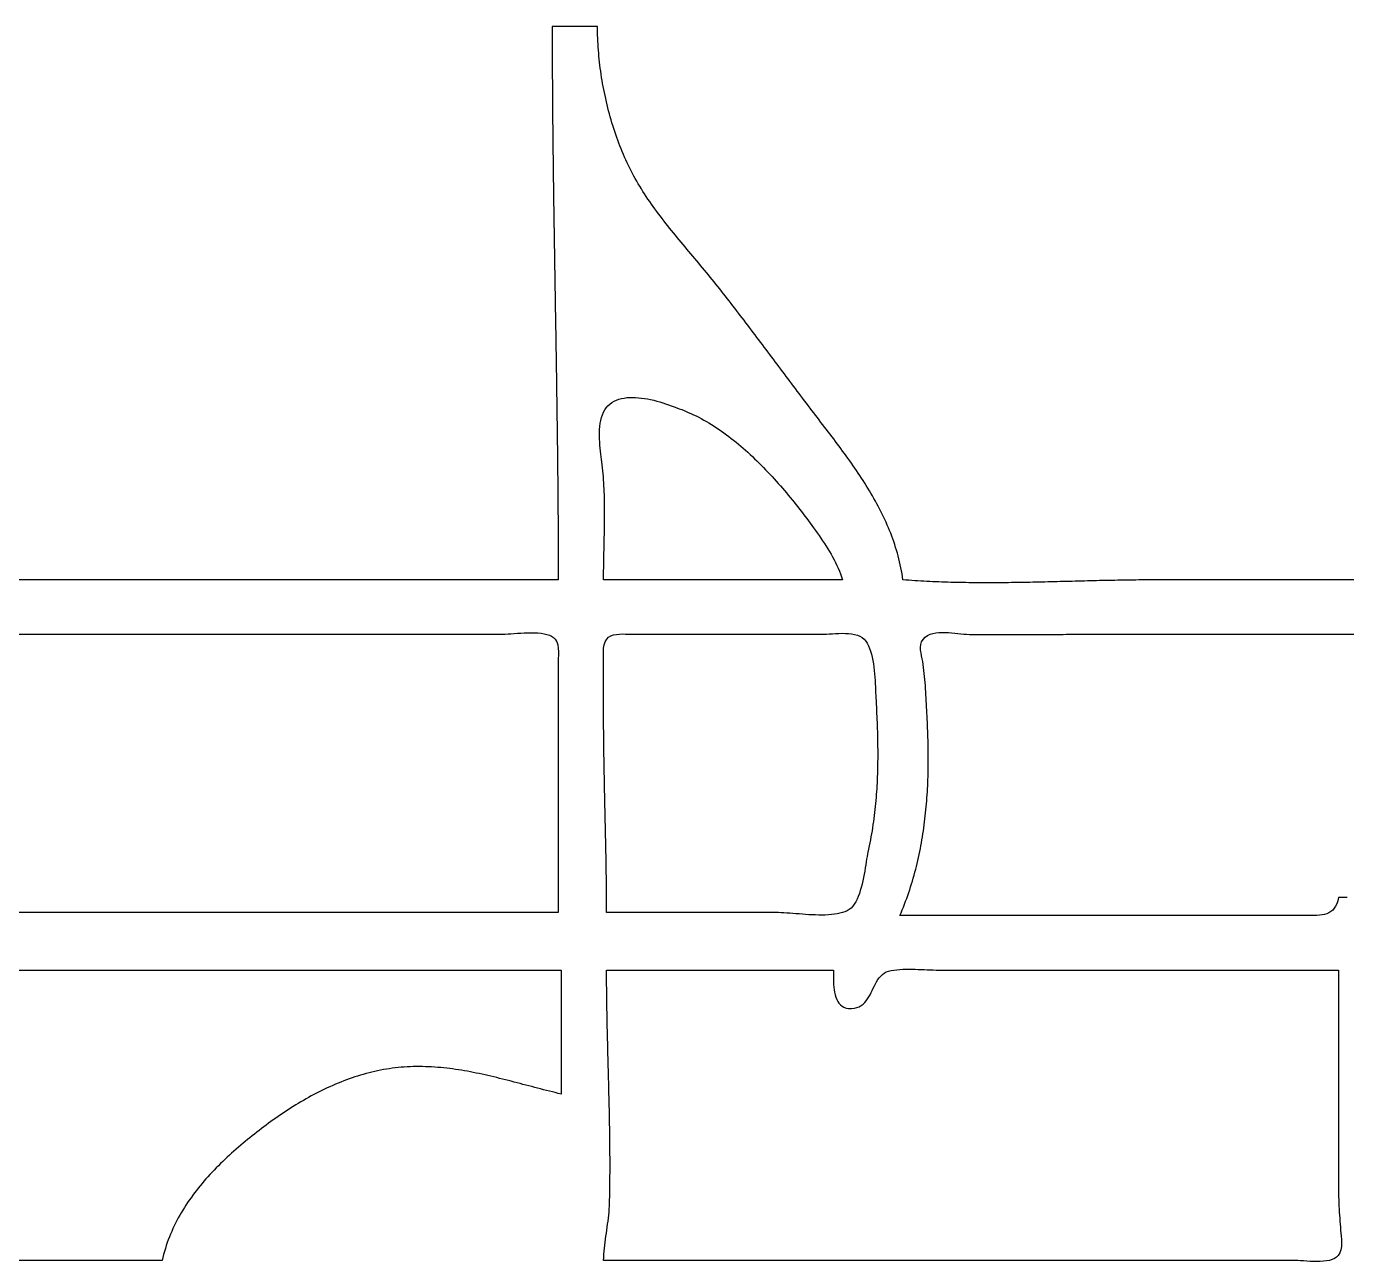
# Model space of a CAD drawing. Extents: x 5 to 1491, y 1 to 919.
# Drawn here: x 457.1 to 893.7, y 510.6 to 919 of the extents above; entities that cross this region are included whole.
import ezdxf

# ---------------------------------------------------------------- set-up
doc = ezdxf.new("R2010")
doc.units = 0
doc.layers.add('C18', color=18, linetype='CONTINUOUS')
doc.layers.add('C7', color=7, linetype='CONTINUOUS')

msp = doc.modelspace()

# ---------------------------------------------------------------- linework, layer by layer
at = {"layer": 'C18'}
for points in [[(631, 919), (631.0001, 917.9998), (631.0007, 916.9996), (631.0015, 915.9995), (631.0028, 914.9993), (631.0043, 913.9991), (631.0063, 912.999), (631.0085, 911.9989), (631.0111, 910.9987), (631.014, 909.9986), (631.0172, 908.9985), (631.0208, 907.9983), (631.0246, 906.9982), (631.0288, 905.9981), (631.0333, 904.998), (631.0381, 903.9979), (631.0431, 902.9978), (631.0485, 901.9977), (631.0542, 900.9976), (631.0602, 899.9975), (631.0664, 898.9974), (631.0729, 897.9973), (631.0797, 896.9972), (631.0868, 895.9971), (631.0941, 894.9971), (631.1017, 893.997), (631.1096, 892.9969), (631.1177, 891.9969), (631.1261, 890.9968), (631.1347, 889.9967), (631.1436, 888.9967), (631.1527, 887.9966), (631.162, 886.9966), (631.1716, 885.9965), (631.1814, 884.9965), (631.1914, 883.9965), (631.2017, 882.9964), (631.2122, 881.9964), (631.2228, 880.9964), (631.2337, 879.9963), (631.2448, 878.9963), (631.2561, 877.9963), (631.2676, 876.9963), (631.2793, 875.9963), (631.2912, 874.9962), (631.3033, 873.9962), (631.3155, 872.9962), (631.328, 871.9962), (631.3406, 870.9962), (631.3533, 869.9962), (631.3663, 868.9962), (631.3794, 867.9962), (631.3926, 866.9962), (631.406, 865.9962), (631.4196, 864.9963), (631.4333, 863.9963), (631.4472, 862.9963), (631.4612, 861.9963), (631.4753, 860.9963), (631.4896, 859.9963), (631.504, 858.9964), (631.5185, 857.9964), (631.5331, 856.9964), (631.5478, 855.9965), (631.5627, 854.9965), (631.5777, 853.9965), (631.5927, 852.9966), (631.6079, 851.9966), (631.6232, 850.9966), (631.6385, 849.9967), (631.654, 848.9967), (631.6695, 847.9968), (631.6851, 846.9968), (631.7008, 845.9968), (631.7166, 844.9969), (631.7324, 843.9969), (631.7483, 842.997), (631.7642, 841.997), (631.7802, 840.9971), (631.7963, 839.9971), (631.8124, 838.9972), (631.8286, 837.9973), (631.8448, 836.9973), (631.861, 835.9974), (631.8773, 834.9974), (631.8936, 833.9975), (631.9099, 832.9975), (631.9262, 831.9976), (631.9426, 830.9977), (631.959, 829.9977), (631.9754, 828.9978), (631.9918, 827.9979), (632.0081, 826.9979), (632.0245, 825.998), (632.0409, 824.998), (632.0573, 823.9981), (632.0737, 822.9982), (632.09, 821.9982), (632.1063, 820.9983), (632.1226, 819.9984), (632.1389, 818.9984), (632.1551, 817.9985), (632.1713, 816.9986), (632.1875, 815.9986), (632.2036, 814.9987), (632.2197, 813.9988), (632.2357, 812.9988), (632.2516, 811.9989), (632.2675, 810.999), (632.2833, 809.999), (632.2991, 808.9991), (632.3148, 807.9992), (632.3304, 806.9992), (632.3459, 805.9993), (632.3614, 804.9994), (632.3767, 803.9994), (632.392, 802.9995), (632.4072, 801.9995), (632.4222, 800.9996), (632.4372, 799.9997), (632.4521, 798.9997), (632.4668, 797.9998), (632.4814, 796.9998), (632.4959, 795.9999), (632.5103, 795), (632.5246, 794), (632.5387, 793.0001), (632.5527, 792.0001), (632.5666, 791.0002), (632.5803, 790.0002), (632.5939, 789.0003), (632.6073, 788.0003), (632.6205, 787.0004), (632.6336, 786.0004), (632.6466, 785.0004), (632.6593, 784.0005), (632.6719, 783.0005), (632.6844, 782.0006), (632.6966, 781.0006), (632.7087, 780.0006), (632.7206, 779.0007), (632.7323, 778.0007), (632.7438, 777.0007), (632.7551, 776.0008), (632.7662, 775.0008), (632.7771, 774.0008), (632.7877, 773.0009), (632.7982, 772.0009), (632.8085, 771.0009), (632.8185, 770.0009), (632.8283, 769.0009), (632.8379, 768.0009), (632.8472, 767.001), (632.8563, 766.001), (632.8652, 765.001), (632.8738, 764.001), (632.8822, 763.001), (632.8903, 762.001), (632.8982, 761.001), (632.9058, 760.001), (632.9131, 759.001), (632.9202, 758.0009), (632.927, 757.0009), (632.9335, 756.0009), (632.9397, 755.0009), (632.9457, 754.0009), (632.9514, 753.0008), (632.9568, 752.0008), (632.9618, 751.0008), (632.9666, 750.0008), (632.9711, 749.0007), (632.9753, 748.0007), (632.9791, 747.0006), (632.9827, 746.0006), (632.9859, 745.0005), (632.9888, 744.0005), (632.9914, 743.0004), (632.9936, 742.0004), (632.9956, 741.0003), (632.9971, 740.0002), (632.9984, 739.0002), (632.9992, 738.0001), (632.9998, 737), (633, 736), (351, 736)], [(631, 919)], [(1002, 736), (831, 736), (830.008, 735.999), (829.0152, 735.9963), (828.0217, 735.9919), (827.0274, 735.9859), (826.0324, 735.9782), (825.0367, 735.9691), (824.0404, 735.9585), (823.0433, 735.9465), (822.0456, 735.9332), (821.0473, 735.9186), (820.0485, 735.9029), (819.049, 735.886), (818.049, 735.868), (817.0484, 735.8491), (816.0474, 735.8293), (815.0459, 735.8086), (814.0439, 735.7871), (813.0414, 735.7649), (812.0386, 735.742), (811.0353, 735.7185), (810.0317, 735.6945), (809.0277, 735.6701), (808.0234, 735.6452), (807.0188, 735.62), (806.0138, 735.5946), (805.0087, 735.5689), (804.0032, 735.5432), (802.9976, 735.5173), (801.9917, 735.4915), (800.9857, 735.4657), (799.9795, 735.4401), (798.9732, 735.4146), (797.9668, 735.3894), (796.9602, 735.3646), (795.9537, 735.3401), (794.947, 735.3161), (793.9403, 735.2926), (792.9337, 735.2698), (791.927, 735.2476), (790.9204, 735.2261), (789.9138, 735.2054), (788.9074, 735.1855), (787.901, 735.1666), (786.8948, 735.1487), (785.8887, 735.1318), (784.8827, 735.1161), (783.877, 735.1015), (782.8715, 735.0882), (781.8662, 735.0762), (780.8612, 735.0656), (779.8565, 735.0564), (778.852, 735.0488), (777.8479, 735.0427), (776.8441, 735.0383), (775.8407, 735.0356), (774.8377, 735.0347), (773.8351, 735.0356), (772.8329, 735.0385), (771.8312, 735.0433), (770.83, 735.0502), (769.8292, 735.0592), (768.829, 735.0703), (767.8293, 735.0837), (766.8302, 735.0994), (765.8317, 735.1175), (764.8338, 735.138), (763.8365, 735.1611), (762.8398, 735.1867), (761.8439, 735.2149), (760.8486, 735.2459), (759.854, 735.2796), (758.8602, 735.3161), (757.8671, 735.3556), (756.8749, 735.398), (755.8834, 735.4434), (754.8928, 735.492), (753.903, 735.5437), (752.914, 735.5987), (751.926, 735.6569), (750.9389, 735.7185), (749.9527, 735.7836), (748.9675, 735.8521), (747.9832, 735.9242), (747, 736), (746.8553, 737.0107), (746.6948, 738.0147), (746.5189, 739.0119), (746.3277, 740.0026), (746.1215, 740.9867), (745.9007, 741.9645), (745.6655, 742.9359), (745.4162, 743.9012), (745.153, 744.8604), (744.8763, 745.8135), (744.5863, 746.7608), (744.2833, 747.7023), (743.9675, 748.6381), (743.6393, 749.5684), (743.299, 750.4931), (742.9467, 751.4125), (742.5828, 752.3266), (742.2076, 753.2355), (741.8213, 754.1393), (741.4243, 755.0382), (741.0167, 755.9322), (740.5989, 756.8215), (740.1712, 757.7061), (739.7337, 758.5861), (739.2869, 759.4616), (738.831, 760.3328), (738.3662, 761.1998), (737.8929, 762.0626), (737.4113, 762.9213), (736.9216, 763.7761), (736.4243, 764.6271), (735.9195, 765.4743), (735.4075, 766.3178), (734.8886, 767.1579), (734.3631, 767.9945), (733.8313, 768.8277), (733.2934, 769.6577), (732.7497, 770.4846), (732.2006, 771.3085), (731.6461, 772.1294), (731.0868, 772.9475), (730.5227, 773.7629), (729.9543, 774.5756), (729.3818, 775.3859), (728.8054, 776.1937), (728.2254, 776.9992), (727.6422, 777.8025), (727.0559, 778.6037), (726.467, 779.4029), (725.8755, 780.2001), (725.2819, 780.9956), (724.6864, 781.7894), (724.0893, 782.5815), (723.4909, 783.3722), (722.8914, 784.1615), (722.2911, 784.9495), (721.6902, 785.7363), (721.0892, 786.522), (720.4882, 787.3067), (719.8876, 788.0905), (719.2875, 788.8735), (718.6883, 789.6559), (718.0903, 790.4377), (717.4937, 791.219), (716.8989, 792), (716.2883, 792.8033), (715.6783, 793.6072), (715.069, 794.4114), (714.4602, 795.2161), (713.8519, 796.0211), (713.2442, 796.8265), (712.6369, 797.6322), (712.03, 798.4382), (711.4235, 799.2445), (710.8173, 800.051), (710.2115, 800.8577), (709.6059, 801.6647), (709.0005, 802.4717), (708.3953, 803.279), (707.7903, 804.0863), (707.1854, 804.8937), (706.5806, 805.7012), (705.9757, 806.5087), (705.3709, 807.3162), (704.7661, 808.1236), (704.1612, 808.9311), (703.5561, 809.7384), (702.9509, 810.5457), (702.3456, 811.3528), (701.74, 812.1598), (701.1341, 812.9665), (700.5279, 813.7731), (699.9214, 814.5795), (699.3145, 815.3856), (698.7071, 816.1914), (698.0993, 816.9968), (697.4911, 817.802), (696.8823, 818.6068), (696.2729, 819.4111), (695.6629, 820.2151), (695.0523, 821.0186), (694.4409, 821.8217), (693.8289, 822.6242), (693.2161, 823.4262), (692.6025, 824.2277), (691.988, 825.0286), (691.3727, 825.8289), (690.7565, 826.6286), (690.1393, 827.4276), (689.5211, 828.2259), (688.9019, 829.0235), (688.2817, 829.8204), (687.6603, 830.6165), (687.0378, 831.4118), (686.4141, 832.2063), (685.7893, 833), (685.1674, 833.7847), (684.5419, 834.5666), (683.9132, 835.3459), (683.2815, 836.1228), (682.6472, 836.8976), (682.0104, 837.6705), (681.3715, 838.4417), (680.7308, 839.2115), (680.0887, 839.98), (679.4453, 840.7475), (678.8009, 841.5143), (678.156, 842.2805), (677.5107, 843.0464), (676.8653, 843.8122), (676.2203, 844.5781), (675.5757, 845.3443), (674.932, 846.1112), (674.2895, 846.8789), (673.6483, 847.6476), (673.0089, 848.4176), (672.3715, 849.1891), (671.7364, 849.9623), (671.1039, 850.7374), (670.4743, 851.5148), (669.8479, 852.2945), (669.225, 853.0769), (668.6058, 853.8621), (667.9907, 854.6504), (667.38, 855.4421), (666.774, 856.2372), (666.1729, 857.0362), (665.577, 857.8391), (664.9867, 858.6463), (664.4022, 859.4579), (663.8239, 860.2741), (663.2519, 861.0953), (662.6867, 861.9216), (662.1285, 862.7533), (661.5776, 863.5905), (661.0343, 864.4336), (660.4988, 865.2827), (659.9716, 866.1381), (659.4529, 867), (658.9639, 867.8346), (658.4839, 868.679), (658.0128, 869.5327), (657.5506, 870.3956), (657.0973, 871.2673), (656.653, 872.1476), (656.2176, 873.0362), (655.7912, 873.9327), (655.3737, 874.837), (654.9651, 875.7487), (654.5656, 876.6676), (654.175, 877.5934), (653.7934, 878.5258), (653.4209, 879.4645), (653.0573, 880.4092), (652.7027, 881.3598), (652.3572, 882.3158), (652.0208, 883.277), (651.6933, 884.2432), (651.3749, 885.214), (651.0656, 886.1892), (650.7654, 887.1685), (650.4742, 888.1516), (650.1921, 889.1383), (649.9192, 890.1282), (649.6553, 891.1211), (649.4005, 892.1167), (649.1549, 893.1147), (648.9184, 894.1149), (648.691, 895.1169), (648.4728, 896.1205), (648.2638, 897.1255), (648.0639, 898.1314), (647.8732, 899.1381), (647.6917, 900.1453), (647.5194, 901.1527), (647.3563, 902.1599), (647.2024, 903.1669), (647.0577, 904.1731), (646.9222, 905.1785), (646.796, 906.1826), (646.6791, 907.1853), (646.5713, 908.1861), (646.4729, 909.185), (646.3837, 910.1815), (646.3038, 911.1755), (646.2332, 912.1665), (646.1719, 913.1544), (646.12, 914.1389), (646.0773, 915.1197), (646.0439, 916.0964), (646.0199, 917.0689), (646.0053, 918.0368), (646, 919), (631, 919)], [(754.9644, 691), (754.9117, 691.9801), (754.8615, 692.9688), (754.8129, 693.9649), (754.7646, 694.9673), (754.7158, 695.9747), (754.6652, 696.986), (754.6118, 698.0001), (754.5546, 699.0157), (754.4925, 700.0316), (754.4244, 701.0468), (754.3493, 702.0601), (754.2661, 703.0702), (754.1737, 704.0761), (754.0711, 705.0764), (753.9571, 706.0702), (753.8309, 707.0561), (753.6911, 708.0331), (753.537, 709), (753.3603, 709.922), (753.1602, 710.8722), (752.9752, 711.8358), (752.8443, 712.7978), (752.8062, 713.7432), (752.8996, 714.6572), (753.1634, 715.5247), (753.6363, 716.3309), (754.3572, 717.0609), (755.155, 717.6019), (756.0172, 718.013), (756.9343, 718.3085), (757.8971, 718.5027), (758.8964, 718.6097), (759.9228, 718.6438), (760.9672, 718.6193), (762.0201, 718.5505), (763.0724, 718.4515), (764.1148, 718.3367), (765.1381, 718.2203), (766.1328, 718.1164), (767.0899, 718.0395), (768, 718.0038), (768.9997, 717.9926), (769.9994, 717.9826), (770.9992, 717.9739), (771.9991, 717.9662), (772.9989, 717.9597), (773.9989, 717.9542), (774.9988, 717.9497), (775.9988, 717.946), (776.9988, 717.9433), (777.9988, 717.9414), (778.9988, 717.9402), (779.9989, 717.9397), (780.999, 717.9399), (781.9991, 717.9406), (782.9992, 717.942), (783.9993, 717.9438), (784.9994, 717.946), (785.9996, 717.9486), (786.9997, 717.9516), (787.9998, 717.9548), (789, 717.9583), (790.0001, 717.9619), (791.0002, 717.9656), (792.0003, 717.9694), (793.0004, 717.9732), (794.0005, 717.9769), (795.0006, 717.9806), (796.0006, 717.9841), (797.0006, 717.9874), (798.0006, 717.9904), (799.0006, 717.9931), (800.0005, 717.9954), (801.0004, 717.9973), (802.0003, 717.9987), (803.0002, 717.9996), (804, 718), (945, 718)], [(893.9158, 631.0217), (892.938, 630.9972), (891.966, 630.9897), (891, 631), (890.7711, 629.8937), (890.464, 628.9323), (890.0823, 628.1056), (889.6297, 627.4033), (889.1098, 626.8155), (888.5264, 626.3319), (887.883, 625.9424), (887.1833, 625.6369), (886.4311, 625.4053), (885.6299, 625.2373), (884.7834, 625.123), (883.8953, 625.052), (882.9692, 625.0144), (882.0089, 624.9999), (881.0179, 624.9985), (880, 625), (857, 625), (746, 625), (746.4, 625.9427), (746.7896, 626.8875), (747.1689, 627.8343), (747.538, 628.783), (747.8969, 629.7336), (748.2459, 630.6861), (748.5849, 631.6404), (748.9142, 632.5965), (749.2338, 633.5545), (749.5438, 634.5141), (749.8444, 635.4755), (750.1357, 636.4385), (750.4177, 637.4031), (750.6906, 638.3694), (750.9544, 639.3372), (751.2094, 640.3066), (751.4556, 641.2775), (751.6931, 642.2499), (751.922, 643.2237), (752.1424, 644.1989), (752.3544, 645.1754), (752.5583, 646.1533), (752.7539, 647.1325), (752.9416, 648.113), (753.1213, 649.0947), (753.2932, 650.0777), (753.4574, 651.0618), (753.614, 652.047), (753.7632, 653.0333), (753.9049, 654.0207), (754.0394, 655.0091), (754.1667, 655.9986), (754.287, 656.989), (754.4004, 657.9803), (754.5069, 658.9726), (754.6067, 659.9657), (754.6999, 660.9596), (754.7865, 661.9544), (754.8668, 662.9499), (754.9409, 663.9462), (755.0087, 664.9431), (755.0705, 665.9407), (755.1263, 666.939), (755.1763, 667.9378), (755.2205, 668.9372), (755.2591, 669.9372), (755.2923, 670.9376), (755.32, 671.9386), (755.3424, 672.9399), (755.3596, 673.9417), (755.3717, 674.9438), (755.3789, 675.9462), (755.3812, 676.949), (755.3787, 677.952), (755.3716, 678.9552), (755.36, 679.9586), (755.344, 680.9622), (755.3236, 681.966), (755.2991, 682.9698), (755.2704, 683.9737), (755.2378, 684.9776), (755.2013, 685.9816), (755.161, 686.9854), (755.1171, 687.9893), (755.0696, 688.993), (755.0187, 689.9965), (754.9645, 691)]]:
    msp.add_lwpolyline(points, dxfattribs=at)
at = {"layer": 'C7'}
for points in [[(647.4243, 775), (647.3177, 775.8071), (647.2052, 776.6692), (647.0914, 777.5791), (646.9809, 778.5299), (646.8784, 779.5145), (646.7884, 780.5259), (646.7156, 781.5571), (646.6645, 782.6011), (646.6399, 783.6507), (646.6463, 784.6991), (646.6884, 785.7392), (646.7707, 786.7639), (646.898, 787.7662), (647.0747, 788.7392), (647.3056, 789.6757), (647.5952, 790.5688), (647.9482, 791.4114), (648.3692, 792.1966), (648.8627, 792.9172), (649.4336, 793.5663), (650.0717, 794.1408), (650.7582, 794.6407), (651.4897, 795.0693), (652.2627, 795.4298), (653.074, 795.7252), (653.9203, 795.9589), (654.7981, 796.1341), (655.7041, 796.2539), (656.635, 796.3217), (657.5874, 796.3405), (658.558, 796.3135), (659.5435, 796.2441), (660.5404, 796.1354), (661.5454, 795.9906), (662.5552, 795.813), (663.5665, 795.6056), (664.5758, 795.3718), (665.5799, 795.1148), (666.5754, 794.8377), (667.5589, 794.5438), (668.5271, 794.2362), (669.4767, 793.9182), (670.4043, 793.5931), (671.3065, 793.2639), (672.18, 792.9339), (673.0215, 792.6063), (673.8275, 792.2843), (674.5949, 791.9712), (675.3201, 791.6701), (676, 791.3843)], [(676, 791.3842), (676.8694, 791.0068), (677.7351, 790.6114), (678.5971, 790.1982), (679.4551, 789.7677), (680.3092, 789.3204), (681.1593, 788.8566), (682.0053, 788.3768), (682.8471, 787.8814), (683.6847, 787.3708), (684.5179, 786.8455), (685.3467, 786.3058), (686.171, 785.7522), (686.9908, 785.1851), (687.8059, 784.6049), (688.6163, 784.012), (689.4219, 783.4069), (690.2227, 782.79), (691.0185, 782.1617), (691.8093, 781.5225), (692.595, 780.8726), (693.3756, 780.2127), (694.1508, 779.543), (694.9208, 778.864), (695.6854, 778.1762), (696.4445, 777.4799), (697.198, 776.7756), (697.9459, 776.0637), (698.6881, 775.3445), (699.4246, 774.6187), (700.1551, 773.8864), (700.8798, 773.1483), (701.5984, 772.4046), (702.311, 771.6559), (703.0173, 770.9025), (703.7175, 770.1448), (704.4113, 769.3834), (705.0988, 768.6185), (705.7798, 767.8507), (706.4542, 767.0803), (707.122, 766.3077), (707.7831, 765.5335), (708.4375, 764.7579), (709.085, 763.9815), (709.7256, 763.2046), (710.3591, 762.4277), (710.9857, 761.6512), (711.605, 760.8755), (712.2171, 760.101), (712.822, 759.3282), (713.4194, 758.5574), (714.0094, 757.7892), (714.5918, 757.0238), (715.1667, 756.2618), (715.7338, 755.5035), (716.2932, 754.7494), (716.8448, 754), (717.4483, 753.1744), (718.053, 752.3416), (718.6568, 751.5013), (719.258, 750.6536), (719.8546, 749.7983), (720.4448, 748.9353), (721.0268, 748.0645), (721.5988, 747.1859), (722.1588, 746.2994), (722.7049, 745.4049), (723.2355, 744.5023), (723.7485, 743.5915), (724.2422, 742.6724), (724.7146, 741.745), (725.164, 740.8091), (725.5885, 739.8647), (725.9861, 738.9116), (726.3552, 737.9499), (726.6937, 736.9794), (727, 736)], [(727, 736), (648, 736), (648.002, 736.989), (648.0081, 737.9803), (648.0177, 738.9735), (648.0304, 739.9686), (648.0459, 740.9654), (648.0638, 741.9639), (648.0836, 742.9639), (648.1051, 743.9653), (648.1277, 744.9679), (648.1512, 745.9716), (648.175, 746.9763), (648.1989, 747.9819), (648.2225, 748.9882), (648.2452, 749.9952), (648.2668, 751.0026), (648.2869, 752.0104), (648.3051, 753.0184), (648.3209, 754.0266), (648.334, 755.0347), (648.344, 756.0427), (648.3506, 757.0504), (648.3532, 758.0577), (648.3516, 759.0646), (648.3452, 760.0707), (648.3339, 761.0761), (648.317, 762.0806), (648.2944, 763.0841), (648.2655, 764.0864), (648.23, 765.0875), (648.1874, 766.0871), (648.1375, 767.0852), (648.0797, 768.0817), (648.0138, 769.0764), (647.9393, 770.0691), (647.8558, 771.0599), (647.763, 772.0484), (647.6604, 773.0347), (647.5476, 774.0186), (647.4244, 775)], [(349, 718), (562, 718), (614, 718), (614.7011, 718.015), (615.5052, 718.0557), (616.3987, 718.1157), (617.3685, 718.1885), (618.401, 718.2675), (619.483, 718.3463), (620.6011, 718.4184), (621.7419, 718.4773), (622.8921, 718.5164), (624.0384, 718.5294), (625.1673, 718.5097), (626.2655, 718.4508), (627.3197, 718.3462), (628.3165, 718.1895), (629.2426, 717.9742), (630.0845, 717.6937), (630.829, 717.3416), (631.4627, 716.9114), (631.9722, 716.3966), (632.4998, 715.5095), (632.8292, 714.4954), (633.0032, 713.3965), (633.0645, 712.2552), (633.0558, 711.1138), (633.0201, 710.0146), (633, 709), (633, 692), (633, 626)], [(649, 626), (648.9993, 627.0024), (648.9973, 628.0047), (648.9941, 629.0068), (648.9897, 630.0087), (648.9841, 631.0104), (648.9773, 632.0119), (648.9695, 633.0132), (648.9606, 634.0143), (648.9507, 635.0153), (648.9398, 636.0161), (648.9279, 637.0168), (648.9152, 638.0173), (648.9016, 639.0177), (648.8872, 640.0179), (648.872, 641.0181), (648.8561, 642.018), (648.8395, 643.0179), (648.8222, 644.0177), (648.8043, 645.0173), (648.7858, 646.0169), (648.7668, 647.0163), (648.7473, 648.0157), (648.7273, 649.015), (648.7069, 650.0142), (648.6862, 651.0134), (648.6651, 652.0125), (648.6436, 653.0115), (648.622, 654.0105), (648.6001, 655.0095), (648.578, 656.0084), (648.5558, 657.0073), (648.5335, 658.0062), (648.5111, 659.005), (648.4888, 660.0038), (648.4664, 661.0027), (648.4441, 662.0015), (648.4219, 663.0003), (648.3998, 663.9992), (648.3779, 664.998), (648.3563, 665.9969), (648.3348, 666.9959), (648.3137, 667.9948), (648.293, 668.9939), (648.2726, 669.9929), (648.2526, 670.992), (648.2331, 671.9912), (648.2141, 672.9905), (648.1956, 673.9898), (648.1777, 674.9892), (648.1604, 675.9887), (648.1438, 676.9883), (648.1279, 677.988), (648.1127, 678.9879), (648.0983, 679.9878), (648.0847, 680.9878), (648.072, 681.988), (648.0601, 682.9883), (648.0492, 683.9887), (648.0393, 684.9893), (648.0304, 685.99), (648.0226, 686.9909), (648.0158, 687.992), (648.0102, 688.9932), (648.0058, 689.9946), (648.0026, 690.9962), (648.0006, 691.998), (648, 693), (648, 709), (647.9798, 710.0146), (647.9441, 711.1139), (647.9354, 712.2553), (647.9967, 713.3965), (648.1706, 714.4954), (648.5, 715.5095), (649.0277, 716.3966), (649.6611, 717.0131), (650.4251, 717.4667), (651.2929, 717.7802), (652.2373, 717.977), (653.2313, 718.0801), (654.2479, 718.1126), (655.2601, 718.0978), (656.2409, 718.0586), (657.1632, 718.0183), (658, 718), (683, 718), (720, 718), (720.8031, 718.0171), (721.6904, 718.0618), (722.6469, 718.1234), (723.6579, 718.1916), (724.7086, 718.256), (725.7842, 718.3061), (726.8699, 718.3315), (727.9509, 718.3219), (729.0123, 718.2668), (730.0395, 718.1557), (731.0175, 717.9782), (731.9317, 717.724), (732.7671, 717.3826), (733.509, 716.9436), (734.1427, 716.3966), (734.6814, 715.7534), (735.164, 715.0248), (735.5937, 714.2193), (735.9739, 713.3454), (736.3079, 712.4115), (736.599, 711.4263), (736.8506, 710.3982), (737.0659, 709.3357), (737.2483, 708.2474), (737.4011, 707.1416), (737.5277, 706.027), (737.6314, 704.912), (737.7155, 703.8052), (737.7834, 702.715), (737.8383, 701.65), (737.8836, 700.6186), (737.9227, 699.6295), (737.9588, 698.6909), (737.9953, 697.8116), (738.0355, 697), (738.0921, 695.969), (738.1468, 694.9412), (738.1995, 693.9165), (738.2501, 692.8946), (738.2983, 691.8756), (738.344, 690.8592), (738.3871, 689.8455), (738.4275, 688.8341), (738.4649, 687.8251), (738.4993, 686.8184), (738.5304, 685.8137), (738.5582, 684.811), (738.5825, 683.8102), (738.6031, 682.8111), (738.6199, 681.8136), (738.6327, 680.8177), (738.6414, 679.8231), (738.6458, 678.8299), (738.6459, 677.8377), (738.6413, 676.8467), (738.6321, 675.8565), (738.618, 674.8672), (738.5989, 673.8785), (738.5746, 672.8905), (738.545, 671.9028), (738.51, 670.9156), (738.4694, 669.9285), (738.423, 668.9415), (738.3707, 667.9546), (738.3123, 666.9675), (738.2478, 665.9801), (738.1769, 664.9924), (738.0995, 664.0042), (738.0154, 663.0154), (737.9246, 662.0258), (737.8268, 661.0355), (737.7219, 660.0442), (737.6097, 659.0518), (737.4902, 658.0582), (737.3631, 657.0633), (737.2283, 656.067), (737.0856, 655.0692), (736.935, 654.0697), (736.7763, 653.0684), (736.6092, 652.0653), (736.4337, 651.0601), (736.2496, 650.0528), (736.0568, 649.0432), (735.8551, 648.0313), (735.6443, 647.0169), (735.4244, 646)], [(735.4243, 646), (735.28, 645.2964), (735.1369, 644.5123), (734.9923, 643.6572), (734.8437, 642.7406), (734.6884, 641.7722), (734.5241, 640.7613), (734.3482, 639.7175), (734.158, 638.6505), (733.9511, 637.5696), (733.7249, 636.4846), (733.4769, 635.4048), (733.2045, 634.3398), (732.9052, 633.2992), (732.5765, 632.2925), (732.2158, 631.3292), (731.8205, 630.4189), (731.3881, 629.571), (730.9161, 628.7953), (730.4019, 628.1011), (729.843, 627.498), (729.2369, 626.9956), (728.581, 626.6034)], [(633, 626), (313, 626)], [(728.581, 626.6033), (727.8314, 626.2759), (727.0274, 625.998), (726.1735, 625.7663), (725.2745, 625.5777), (724.335, 625.4291), (723.3598, 625.3173), (722.3533, 625.2391), (721.3204, 625.1914), (720.2656, 625.171), (719.1937, 625.1748), (718.1094, 625.1996), (717.0172, 625.2423), (715.9218, 625.2997), (714.828, 625.3687), (713.7404, 625.446), (712.6636, 625.5286), (711.6023, 625.6133), (710.5612, 625.697), (709.545, 625.7764), (708.5583, 625.8485), (707.6058, 625.91), (706.6921, 625.9579), (705.8219, 625.9889), (705, 626), (649, 626)], [(634, 607), (634, 566), (633.0164, 566.2299), (632.035, 566.4641), (631.0555, 566.702), (630.0779, 566.9432), (629.1021, 567.1875), (628.1278, 567.4343), (627.1551, 567.6834), (626.1838, 567.9343), (625.2137, 568.1867), (624.2448, 568.4402), (623.2769, 568.6943), (622.3099, 568.9488), (621.3438, 569.2031), (620.3783, 569.457), (619.4133, 569.7101), (618.4489, 569.9619), (617.4847, 570.2122), (616.5208, 570.4604), (615.5569, 570.7062), (614.593, 570.9493), (613.629, 571.1892), (612.6648, 571.4256), (611.7001, 571.6581), (610.7349, 571.8863), (609.7692, 572.1098), (608.8027, 572.3283), (607.8353, 572.5413), (606.867, 572.7485), (605.8976, 572.9494), (604.927, 573.1438), (603.9551, 573.3311), (602.9817, 573.5112), (602.0068, 573.6834), (601.0302, 573.8475), (600.0518, 574.0031), (599.0715, 574.1499), (598.0891, 574.2873), (597.1047, 574.415), (596.1179, 574.5327), (595.1288, 574.64), (594.1372, 574.7365), (593.143, 574.8217), (592.146, 574.8954), (591.1462, 574.9571), (590.1434, 575.0064), (589.1375, 575.043), (588.1284, 575.0665), (587.116, 575.0765), (586.1001, 575.0726), (585.0807, 575.0544), (584.0576, 575.0216), (583.0307, 574.9737), (582, 574.9105), (581.0206, 574.835), (580.044, 574.7438), (579.07, 574.637), (578.0988, 574.515), (577.1304, 574.3779), (576.1648, 574.2261), (575.2021, 574.0596), (574.2424, 573.8787), (573.2856, 573.6837), (572.3318, 573.4747), (571.3811, 573.2521), (570.4335, 573.0161), (569.4891, 572.7668), (568.5478, 572.5044), (567.6099, 572.2294), (566.6752, 571.9417), (565.7438, 571.6418), (564.8159, 571.3298), (563.8914, 571.0059), (562.9703, 570.6703), (562.0528, 570.3234), (561.1389, 569.9653), (560.2286, 569.5962), (559.3219, 569.2164), (558.419, 568.8262), (557.5198, 568.4256), (556.6244, 568.015), (555.7329, 567.5947), (554.8452, 567.1647), (553.9615, 566.7254), (553.0818, 566.2769), (552.2061, 565.8196), (551.3345, 565.3536), (550.4671, 564.8792), (549.6038, 564.3965), (548.7447, 563.9059), (547.8899, 563.4075), (547.0393, 562.9016), (546.1932, 562.3883), (545.3514, 561.8681), (544.5141, 561.3409), (543.6813, 560.8072), (542.853, 560.2671), (542.0293, 559.7208), (541.2102, 559.1686), (540.3959, 558.6106), (539.5862, 558.0473), (538.7813, 557.4786), (537.9812, 556.905), (537.186, 556.3265), (536.3957, 555.7435), (535.6103, 555.1562), (534.83, 554.5648), (534.0546, 553.9695), (533.2844, 553.3705), (532.5193, 552.7681), (531.7594, 552.1626), (531.0047, 551.554), (530.2553, 550.9428), (529.5113, 550.329), (528.7725, 549.713), (528.0393, 549.0949), (527.2694, 548.438), (526.5048, 547.776), (525.7457, 547.109), (524.9923, 546.4368), (524.245, 545.7592), (523.504, 545.0762), (522.7696, 544.3876), (522.0421, 543.6933), (521.3217, 542.9932), (520.6088, 542.2873), (519.9036, 541.5753), (519.2063, 540.8573), (518.5174, 540.1329), (517.837, 539.4023), (517.1654, 538.6652), (516.5029, 537.9215), (515.8498, 537.1711), (515.2064, 536.414), (514.5728, 535.6499), (513.9496, 534.8788), (513.3368, 534.1006), (512.7348, 533.3152), (512.1438, 532.5224), (511.5642, 531.7221), (510.9961, 530.9143), (510.44, 530.0988), (509.896, 529.2755), (509.3645, 528.4443), (508.8457, 527.6051), (508.3399, 526.7577), (507.8473, 525.9021), (507.3684, 525.0381), (506.9032, 524.1657), (506.4522, 523.2847), (506.0156, 522.395), (505.5936, 521.4965), (505.1866, 520.589), (504.7948, 519.6726), (504.4186, 518.747), (504.0581, 517.8122), (503.7136, 516.868), (503.3855, 515.9143), (503.0741, 514.951), (502.7795, 513.9781), (502.5021, 512.9953), (502.2422, 512.0027), (502, 511), (273, 511)], [(362, 607), (634, 607)], [(890.9722, 512.6033), (890.4259, 512.0574), (889.7495, 511.6148), (888.9598, 511.2659), (888.0735, 511.0015), (887.1072, 510.8121), (886.0779, 510.6884), (885.0022, 510.621), (883.897, 510.6005), (882.7789, 510.6175), (881.6647, 510.6627), (880.5711, 510.7267), (879.515, 510.8001), (878.5131, 510.8734), (877.5821, 510.9375), (876.7388, 510.9828), (876, 511), (831, 511), (648, 511), (648.0333, 512.0078), (648.09, 513.0132), (648.1673, 514.0163), (648.2624, 515.0176), (648.3727, 516.0173), (648.4954, 517.0156), (648.6278, 518.0129), (648.7672, 519.0093), (648.9109, 520.0053), (649.0561, 521.0011), (649.2002, 521.9969), (649.3404, 522.9931), (649.474, 523.9899), (649.5983, 524.9877), (649.7106, 525.9866), (649.8082, 526.987), (649.8883, 527.9892), (649.9482, 528.9934), (649.9853, 530), (650.0086, 530.9976), (650.0297, 531.9953), (650.0486, 532.9932), (650.0654, 533.9911), (650.0802, 534.9892), (650.0929, 535.9875), (650.1037, 536.9858), (650.1125, 537.9842), (650.1195, 538.9828), (650.1247, 539.9815), (650.1282, 540.9802), (650.1299, 541.9791), (650.1299, 542.978), (650.1284, 543.9771), (650.1253, 544.9763), (650.1207, 545.9755), (650.1146, 546.9748), (650.1071, 547.9742), (650.0983, 548.9737), (650.0882, 549.9733), (650.0768, 550.973), (650.0642, 551.9727), (650.0505, 552.9725), (650.0356, 553.9724), (650.0197, 554.9724), (650.0028, 555.9724), (649.985, 556.9724), (649.9662, 557.9726), (649.9466, 558.9728), (649.9262, 559.973), (649.9051, 560.9733), (649.8832, 561.9737), (649.8608, 562.9741), (649.8377, 563.9745), (649.8141, 564.975), (649.7899, 565.9755), (649.7654, 566.9761), (649.7404, 567.9767), (649.7151, 568.9773), (649.6895, 569.978), (649.6637, 570.9787), (649.6377, 571.9794), (649.6115, 572.9801), (649.5852, 573.9809), (649.5589, 574.9816), (649.5327, 575.9824), (649.5064, 576.9832), (649.4803, 577.984), (649.4544, 578.9848), (649.4287, 579.9857), (649.4032, 580.9865), (649.378, 581.9873), (649.3533, 582.9881), (649.3289, 583.9889), (649.305, 584.9897), (649.2816, 585.9905), (649.2588, 586.9913), (649.2366, 587.992), (649.2151, 588.9928), (649.1943, 589.9935), (649.1743, 590.9942), (649.1551, 591.9948), (649.1367, 592.9955), (649.1193, 593.9961), (649.1029, 594.9967), (649.0874, 595.9972), (649.0731, 596.9977), (649.0599, 597.9982), (649.0478, 598.9986), (649.037, 599.9989), (649.0275, 600.9992), (649.0193, 601.9995), (649.0125, 602.9997), (649.0071, 603.9999), (649.0031, 605), (649.0008, 606), (649, 607), (724, 607)], [(724, 607), (723.9975, 606.2971), (723.9936, 605.5428), (723.9937, 604.7468), (724.0034, 603.9189), (724.0281, 603.0687), (724.0734, 602.206), (724.1448, 601.3405), (724.2477, 600.4819), (724.3876, 599.64), (724.5701, 598.8244), (724.8006, 598.045), (725.0847, 597.3114), (725.4278, 596.6334), (725.8354, 596.0206), (726.3131, 595.4829), (726.8663, 595.0299), (727.5005, 594.6714), (728.2212, 594.417), (729.034, 594.2766), (729.9443, 594.2598), (730.9576, 594.3765)], [(730.9575, 594.3765), (731.791, 594.5795), (732.5411, 594.8757), (733.2156, 595.2562), (733.8226, 595.712), (734.3698, 596.2343), (734.8654, 596.8141), (735.3171, 597.4426), (735.7329, 598.1108), (736.1208, 598.8099), (736.4886, 599.5309), (736.8444, 600.265), (737.1959, 601.0032), (737.5512, 601.7367), (737.9182, 602.4565), (738.3048, 603.1537), (738.7189, 603.8195), (739.1685, 604.445), (739.6615, 605.0212), (740.2058, 605.5392), (740.8093, 605.9902), (741.4801, 606.3652), (742.2259, 606.6553), (743.0548, 606.8518), (744.0141, 606.9939), (744.9867, 607.1029), (745.971, 607.182), (746.965, 607.2345), (747.967, 607.2638), (748.9752, 607.2732), (749.9878, 607.266), (751.0029, 607.2455), (752.0187, 607.215), (753.0336, 607.1778), (754.0456, 607.1373), (755.0529, 607.0967), (756.0539, 607.0593), (757.0465, 607.0285), (758.0292, 607.0077), (759, 607), (791, 607), (891, 607), (891, 537), (891.003, 535.9859), (891.0122, 534.9763), (891.0274, 533.9706), (891.0485, 532.9683), (891.0755, 531.9689), (891.1083, 530.9717), (891.1469, 529.9763), (891.191, 528.9821), (891.2408, 527.9886), (891.296, 526.9952), (891.3567, 526.0015), (891.4227, 525.0067), (891.494, 524.0105), (891.5704, 523.0123), (891.652, 522.0115), (891.7387, 521.0075), (891.8303, 520)], [(891.8302, 520), (891.9254, 518.9942), (892.0103, 517.8975), (892.0473, 516.7542), (891.9993, 515.6087), (891.8289, 514.5055), (891.499, 513.4889), (890.9722, 512.6034)]]:
    msp.add_lwpolyline(points, dxfattribs=at)

doc.saveas('drawing.dxf')
